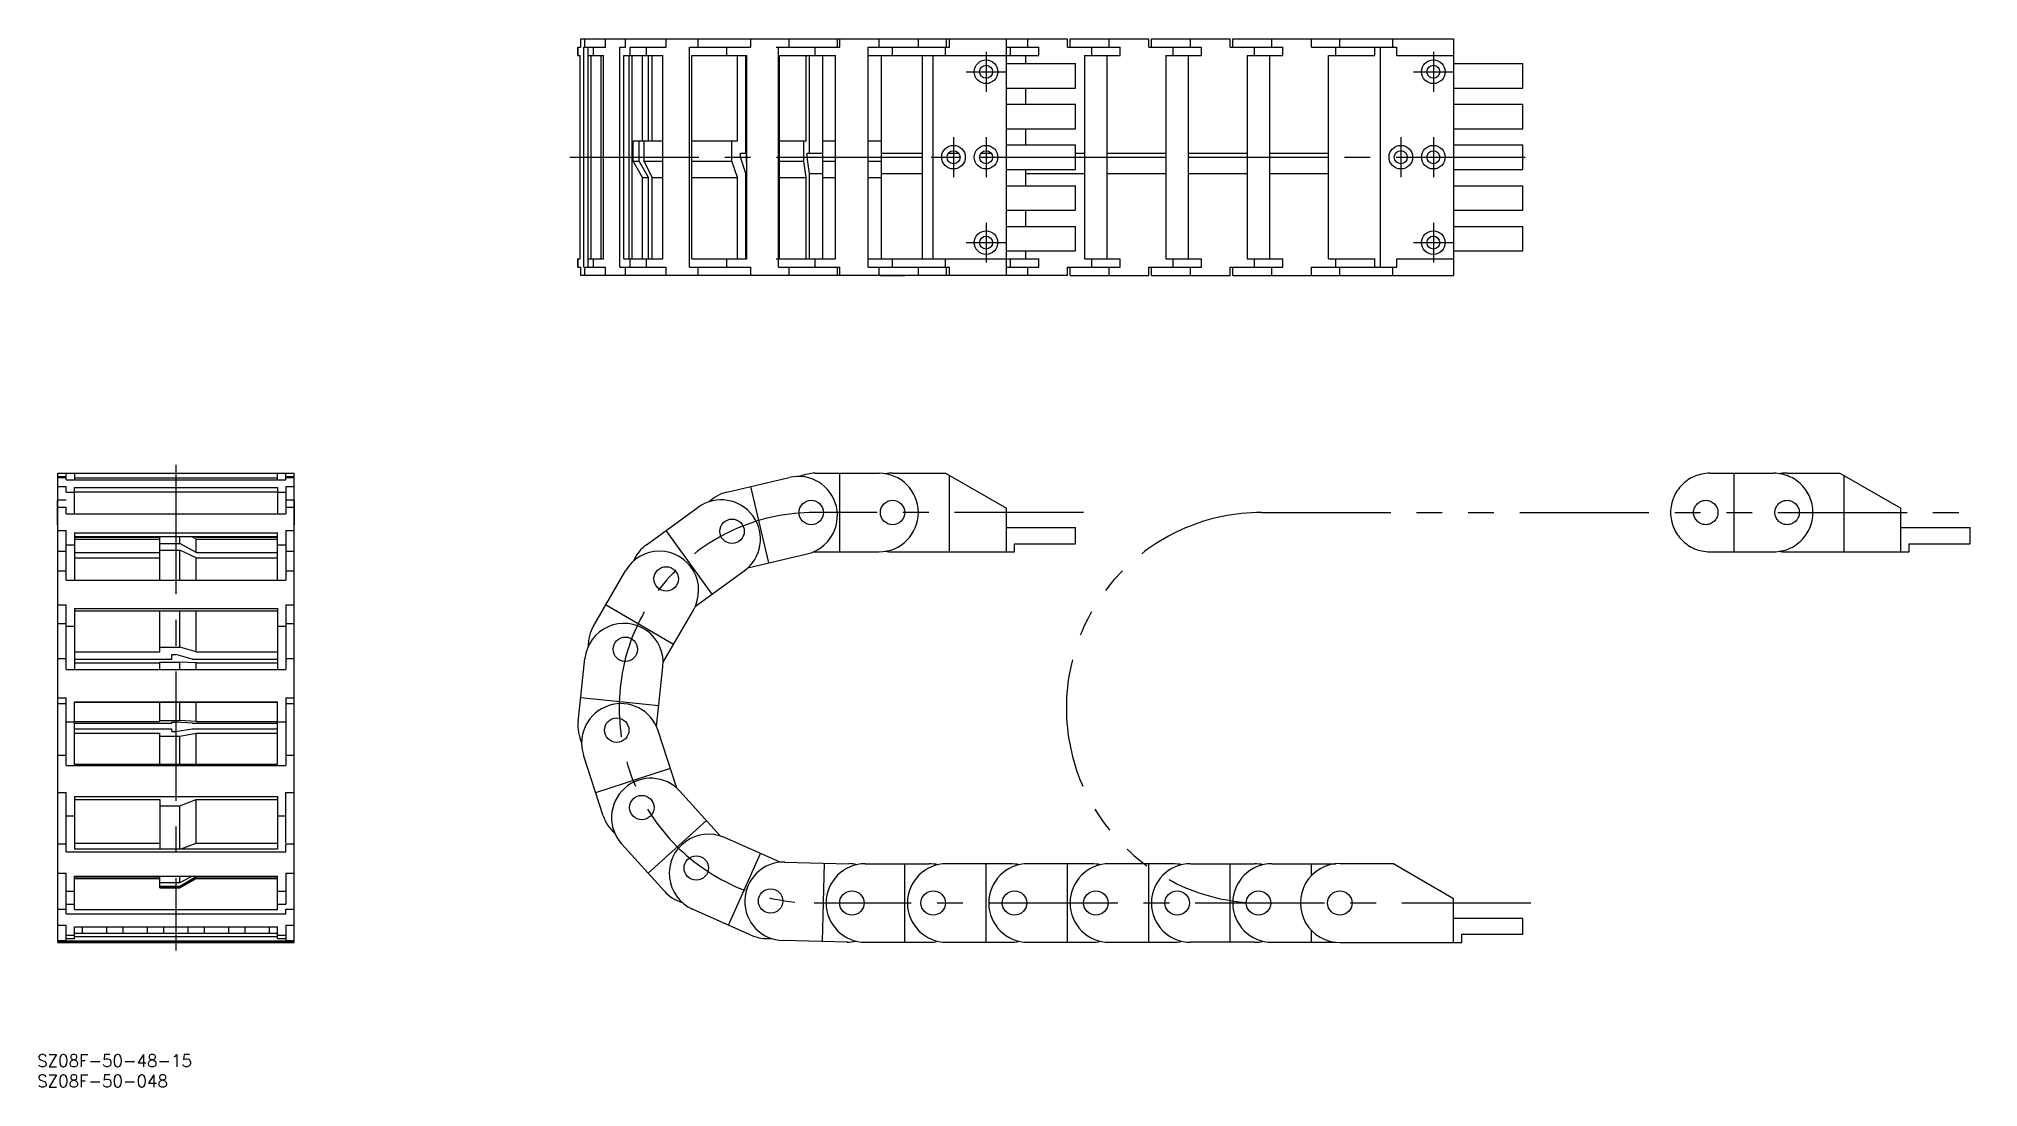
# Model space of a CAD drawing. Extents: x -63 to 414, y -36 to 222.
import ezdxf

# ---------------------------------------------------------------- set-up
doc = ezdxf.new("R2010")
doc.units = 0
doc.linetypes.add('CENTER', pattern=[50.8, 31.75, -6.35, 6.35, -6.35])
doc.linetypes.add('PHANTOM', pattern=[63.5, 31.75, -6.35, 6.35, -6.35, 6.35, -6.35])
doc.layers.get('0').update_dxf_attribs({"linetype": 'CONTINUOUS'})
doc.layers.add('CENTER', color=1, linetype='CENTER')
doc.styles.get("Standard").update_dxf_attribs({"font": 'txt.shx', "height": 3, "bigfont": 'bigfont.shx'})

msp = doc.modelspace()

# ---------------------------------------------------------------- linework, layer by layer
at = {"color": 7, "linetype": 'CONTINUOUS'}
for p, q in [((69.75, 220.1), (70.43, 220.1)), ((69.75, 218.05), (69.75, 220.1)), ((69.8, 218.05), (69.8, 220.1)), ((70.43, 222.15), (190.12, 222.15)), ((70.43, 220.1), (70.43, 222.15)), ((71.18, 166), (71.18, 220.1)), ((71.18, 220.1), (76.57, 220.1)), ((71.46, 220.1), (71.46, 222.15)), ((72.26, 218.05), (72.26, 220.1)), ((73.56, 218.05), (73.56, 220.1)), ((76.57, 220.1), (76.57, 222.15)), ((80.09, 166), (80.09, 220.1)), ((80.09, 220.1), (81.44, 220.1)), ((81.44, 220.1), (81.44, 222.15)), ((82.61, 220.1), (91.47, 220.1)), ((82.61, 218.05), (82.61, 220.1)), ((86.61, 218.05), (86.61, 220.1)), ((91.47, 220.1), (91.47, 222.15)), ((97.15, 166), (97.15, 220.1)), ((97.15, 220.1), (112.25, 220.1)), ((99.34, 220.1), (99.34, 222.15)), ((106.41, 218.05), (106.41, 220.1)), ((112.25, 220.1), (112.25, 222.15)), ((118.47, 220.1), (134.12, 220.1)), ((119.06, 166), (119.06, 220.1)), ((121.69, 220.1), (121.69, 222.15)), ((128.12, 218.05), (128.12, 220.1)), ((133.56, 220.1), (133.56, 222.15)), ((134.12, 220.1), (134.12, 222.15)), ((141.12, 166), (141.12, 220.1)), ((141.12, 220.1), (161.12, 220.1)), ((143.82, 220.1), (143.82, 222.15)), ((144.12, 222.16), (150.12, 222.16)), ((144.12, 222.15), (144.12, 222.16)), ((147.12, 218.05), (147.12, 220.1)), ((150.12, 222.15), (150.12, 222.16)), ((153.47, 220.1), (153.47, 222.15)), ((160.12, 218.05), (160.12, 220.1)), ((160.42, 220.1), (160.42, 222.15)), ((161.12, 220.1), (161.12, 222.15)), ((175.12, 163.95), (175.12, 222.15)), ((175.12, 220.1), (183.12, 220.1)), ((176.12, 218.05), (176.12, 220.1)), ((180.42, 220.1), (180.42, 222.15)), ((183.12, 218.05), (183.12, 220.1)), ((190.12, 220.1), (190.12, 222.15)), ((190.12, 220.1), (203.12, 220.1)), ((190.77, 220.1), (190.77, 222.15)), ((190.77, 222.15), (210.12, 222.15)), ((196.12, 218.05), (196.12, 220.1)), ((200.42, 220.1), (200.42, 222.15)), ((203.12, 218.05), (203.12, 220.1)), ((210.12, 220.1), (210.12, 222.15)), ((210.12, 220.1), (223.12, 220.1)), ((210.77, 220.1), (210.77, 222.15)), ((210.77, 222.15), (230.12, 222.15)), ((216.12, 218.05), (216.12, 220.1)), ((220.42, 220.1), (220.42, 222.15)), ((223.12, 218.05), (223.12, 220.1)), ((230.12, 220.1), (230.12, 222.15)), ((230.12, 220.1), (243.12, 220.1)), ((230.77, 220.1), (230.77, 222.15)), ((230.77, 222.15), (285.12, 222.15)), ((236.12, 218.05), (236.12, 220.1)), ((240.42, 220.1), (240.42, 222.15)), ((243.12, 218.05), (243.12, 220.1)), ((250.12, 220.1), (250.12, 222.15)), ((250.12, 220.1), (271.12, 220.1)), ((256.12, 218.05), (256.12, 220.1)), ((257.12, 220.1), (257.12, 222.15)), ((265.77, 218.05), (265.77, 220.1)), ((267.12, 166), (267.12, 220.1)), ((270.12, 220.1), (270.12, 222.15)), ((271.12, 218.05), (271.12, 220.1)), ((285.12, 222.15), (285.12, 163.95)), ((69.75, 218.05), (70.33, 218.05)), ((70.33, 168.05), (70.33, 218.05)), ((72.26, 218.05), (76.07, 218.05)), ((72.27, 168.05), (72.27, 218.05)), ((73.01, 168.05), (73.01, 218.05)), ((75.48, 168.05), (75.48, 218.05)), ((76.07, 168.05), (76.07, 218.05)), ((81.04, 218.05), (90.66, 218.05)), ((81.04, 168.05), (81.04, 218.05)), ((82.31, 168.05), (82.31, 218.05)), ((83.12, 168.05), (83.12, 218.05)), ((85.6, 197.05), (85.6, 218.05)), ((87.13, 197.05), (87.13, 218.05)), ((88.02, 197.05), (88.02, 218.05)), ((90.66, 168.05), (90.66, 218.05)), ((97.79, 168.05), (97.79, 218.05)), ((97.79, 218.05), (111.27, 218.05)), ((108.97, 197.05), (108.97, 218.05)), ((111.08, 194.05), (111.08, 218.05)), ((111.27, 168.05), (111.27, 218.05)), ((119.31, 168.05), (119.31, 218.05)), ((119.31, 218.05), (133.12, 218.05)), ((125.84, 197.05), (125.84, 218.05)), ((126.67, 194.05), (126.67, 218.05)), ((129.87, 218.05), (129.87, 168.05)), ((133.12, 168.05), (133.12, 218.05)), ((141.12, 218.05), (183.12, 218.05)), ((144.37, 168.05), (144.37, 218.05)), ((154.37, 218.05), (154.37, 168.05)), ((157.12, 168.05), (157.12, 218.05)), ((175.12, 216.05), (192.12, 216.05)), ((179.87, 216.05), (179.87, 218.05)), ((192.12, 210.05), (192.12, 216.05)), ((194.37, 218.05), (194.37, 168.05)), ((194.37, 218.05), (203.12, 218.05)), ((199.87, 168.05), (199.87, 218.05)), ((214.37, 218.05), (214.37, 168.05)), ((214.37, 218.05), (223.12, 218.05)), ((219.87, 168.05), (219.87, 218.05)), ((234.37, 218.05), (234.37, 168.05)), ((234.37, 218.05), (243.12, 218.05)), ((239.87, 168.05), (239.87, 218.05)), ((254.37, 168.05), (254.37, 218.05)), ((254.37, 218.05), (265.77, 218.05)), ((271.12, 218.05), (285.12, 218.05)), ((285.12, 216.05), (302.12, 216.05)), ((302.12, 210.05), (302.12, 216.05)), ((175.12, 210.05), (192.12, 210.05)), ((179.87, 206.05), (179.87, 210.05)), ((285.12, 210.05), (302.12, 210.05)), ((175.12, 206.05), (192.12, 206.05)), ((192.12, 200.05), (192.12, 206.05)), ((285.12, 206.05), (302.12, 206.05)), ((302.12, 200.05), (302.12, 206.05)), ((83.3, 197.05), (90.66, 197.05)), ((83.3, 192.08), (83.3, 197.05)), ((84.84, 192.08), (84.84, 197.05)), ((86.02, 192.08), (86.02, 197.05)), ((97.79, 197.05), (108.97, 197.05)), ((107.62, 192.08), (107.62, 197.05)), ((111.2, 192.08), (111.2, 197.05)), ((111.2, 197.05), (111.27, 197.05)), ((119.31, 197.05), (125.84, 197.05)), ((125.31, 192.08), (125.31, 197.05)), ((129.87, 197.05), (133.12, 197.05)), ((141.12, 197.05), (144.37, 197.05)), ((175.12, 200.05), (192.12, 200.05)), ((175.12, 196.05), (192.12, 196.05)), ((179.87, 196.05), (179.87, 200.05)), ((192.12, 190.05), (192.12, 196.05)), ((285.12, 200.05), (302.12, 200.05)), ((285.12, 196.05), (302.12, 196.05)), ((302.12, 190.05), (302.12, 196.05)), ((85.6, 188.08), (83.3, 192.08)), ((83.3, 192.08), (84.84, 192.08)), ((87.13, 188.08), (84.84, 192.08)), ((86.02, 192.08), (90.66, 192.08)), ((88.02, 188.08), (86.02, 192.08)), ((97.79, 192.08), (107.62, 192.08)), ((108.97, 188.08), (107.62, 192.08)), ((109.73, 194.05), (111.2, 194.05)), ((109.73, 193.05), (109.73, 194.05)), ((111.08, 189.05), (109.73, 193.05)), ((109.73, 193.05), (111.2, 193.05)), ((111.27, 191.52), (111.2, 192.08)), ((111.2, 192.08), (111.27, 192.08)), ((119.31, 192.08), (125.31, 192.08)), ((125.84, 188.08), (125.31, 192.08)), ((126.14, 194.05), (129.87, 194.05)), ((126.14, 193.05), (126.14, 194.05)), ((126.67, 189.05), (126.14, 193.05)), ((126.14, 193.05), (129.87, 193.05)), ((129.87, 192.08), (133.12, 192.08)), ((141.12, 192.08), (144.37, 192.08)), ((144.37, 194.05), (154.37, 194.05)), ((144.37, 193.05), (154.37, 193.05)), ((160.52, 193.05), (163.72, 193.05)), ((160.87, 194.05), (163.37, 194.05)), ((168.52, 193.05), (171.72, 193.05)), ((168.87, 194.05), (171.37, 194.05)), ((192.12, 194.05), (194.37, 194.05)), ((192.12, 193.05), (194.37, 193.05)), ((199.87, 194.05), (214.37, 194.05)), ((199.87, 193.05), (214.37, 193.05)), ((219.87, 194.05), (234.37, 194.05)), ((219.87, 193.05), (234.37, 193.05)), ((239.87, 194.05), (254.37, 194.05)), ((239.87, 193.05), (254.37, 193.05)), ((85.6, 168.05), (85.6, 188.08)), ((85.6, 188.08), (87.13, 188.08)), ((87.13, 168.05), (87.13, 188.08)), ((88.02, 188.08), (90.66, 188.08)), ((88.02, 168.05), (88.02, 188.08)), ((97.79, 188.08), (108.97, 188.08)), ((108.97, 168.05), (108.97, 188.08)), ((111.08, 168.05), (111.08, 189.05)), ((111.08, 189.05), (111.27, 189.05)), ((119.31, 188.08), (125.84, 188.08)), ((125.84, 168.05), (125.84, 188.08)), ((126.67, 168.05), (126.67, 189.05)), ((126.67, 189.05), (129.87, 189.05)), ((129.87, 188.08), (133.12, 188.08)), ((141.12, 188.08), (144.37, 188.08)), ((144.37, 189.05), (154.37, 189.05)), ((175.12, 190.05), (192.12, 190.05)), ((175.12, 186.05), (192.12, 186.05)), ((179.87, 186.05), (179.87, 190.05)), ((179.87, 189.05), (194.37, 189.05)), ((192.12, 180.05), (192.12, 186.05)), ((199.87, 189.05), (214.37, 189.05)), ((219.87, 189.05), (234.37, 189.05)), ((239.87, 189.05), (254.37, 189.05)), ((285.12, 190.05), (302.12, 190.05)), ((285.12, 186.05), (302.12, 186.05)), ((302.12, 180.05), (302.12, 186.05)), ((175.12, 180.05), (192.12, 180.05)), ((179.87, 176.05), (179.87, 180.05)), ((285.12, 180.05), (302.12, 180.05)), ((175.12, 176.05), (192.12, 176.05)), ((192.12, 170.05), (192.12, 176.05)), ((285.12, 176.05), (302.12, 176.05)), ((302.12, 170.05), (302.12, 176.05)), ((69.75, 166), (69.75, 168.05)), ((69.75, 168.05), (70.33, 168.05)), ((69.8, 166), (69.8, 168.05)), ((72.26, 166), (72.26, 168.05)), ((72.26, 168.05), (76.07, 168.05)), ((73.56, 166), (73.56, 168.05)), ((81.04, 168.05), (90.66, 168.05)), ((82.61, 166), (82.61, 168.05)), ((86.61, 166), (86.61, 168.05)), ((97.79, 168.05), (111.27, 168.05)), ((106.41, 166), (106.41, 168.05)), ((118.47, 168.05), (133.12, 168.05)), ((128.12, 166), (128.12, 168.05)), ((141.12, 168.05), (183.12, 168.05)), ((147.12, 166), (147.12, 168.05)), ((160.12, 166), (160.12, 168.05)), ((175.12, 170.05), (192.12, 170.05)), ((176.12, 166), (176.12, 168.05)), ((179.87, 168.05), (179.87, 170.05)), ((183.12, 166), (183.12, 168.05)), ((194.37, 168.05), (203.12, 168.05)), ((196.12, 166), (196.12, 168.05)), ((203.12, 166), (203.12, 168.05)), ((214.37, 168.05), (223.12, 168.05)), ((216.12, 166), (216.12, 168.05)), ((223.12, 166), (223.12, 168.05)), ((234.37, 168.05), (243.12, 168.05)), ((236.12, 166), (236.12, 168.05)), ((243.12, 166), (243.12, 168.05)), ((254.37, 168.05), (265.77, 168.05)), ((256.12, 166), (256.12, 168.05)), ((265.77, 166), (265.77, 168.05)), ((271.12, 168.05), (285.12, 168.05)), ((271.12, 166), (271.12, 168.05)), ((285.12, 170.05), (302.12, 170.05)), ((69.75, 166), (70.43, 166)), ((70.43, 163.95), (70.43, 166)), ((190.12, 163.95), (70.43, 163.95)), ((71.18, 166), (76.57, 166)), ((71.46, 163.95), (71.46, 166)), ((76.57, 163.95), (76.57, 166)), ((80.09, 166), (91.47, 166)), ((81.44, 163.95), (81.44, 166)), ((91.47, 163.95), (91.47, 166)), ((97.15, 166), (112.25, 166)), ((99.34, 163.95), (99.34, 166)), ((112.25, 163.95), (112.25, 166)), ((119.06, 166), (134.12, 166)), ((121.69, 163.95), (121.69, 166)), ((133.56, 163.95), (133.56, 166)), ((134.12, 163.95), (134.12, 166)), ((141.12, 166), (161.12, 166)), ((143.82, 163.95), (143.82, 166)), ((144.12, 163.94), (144.12, 163.95)), ((144.12, 163.94), (150.12, 163.94)), ((150.12, 163.94), (150.12, 163.95)), ((153.47, 163.95), (153.47, 166)), ((160.42, 163.95), (160.42, 166)), ((161.12, 163.95), (161.12, 166)), ((175.12, 166), (183.12, 166)), ((180.42, 163.95), (180.42, 166)), ((190.12, 166), (203.12, 166)), ((190.12, 163.95), (190.12, 166)), ((190.77, 163.95), (190.77, 166)), ((190.77, 163.95), (210.12, 163.95)), ((200.42, 163.95), (200.42, 166)), ((210.12, 166), (223.12, 166)), ((210.12, 163.95), (210.12, 166)), ((210.77, 163.95), (210.77, 166)), ((210.77, 163.95), (230.12, 163.95)), ((220.42, 163.95), (220.42, 166)), ((230.12, 166), (243.12, 166)), ((230.12, 163.95), (230.12, 166)), ((230.77, 163.95), (230.77, 166)), ((230.77, 163.95), (285.12, 163.95)), ((240.42, 163.95), (240.42, 166)), ((250.12, 166), (271.12, 166)), ((250.12, 163.95), (250.12, 166)), ((257.12, 163.95), (257.12, 166)), ((270.12, 163.95), (270.12, 166)), ((-58.2, 0), (-58.2, 115.35)), ((-58.2, 115.35), (0, 115.35)), ((-58.2, 114.59), (-56.15, 114.59)), ((-56.15, 113.71), (-56.15, 115.4)), ((-56.15, 115.4), (-54.1, 115.4)), ((-54.1, 115.4), (-54.1, 113.71)), ((-4.1, 113.71), (-4.1, 115.4)), ((-4.1, 115.4), (-2.05, 115.4)), ((-2.05, 113.71), (-2.05, 115.4)), ((-2.05, 114.59), (0, 114.59)), ((0, 0), (0, 115.35)), ((128.12, 115.35), (143.82, 115.35)), ((134.12, 96.05), (134.12, 115.35)), ((147.12, 115.4), (160.12, 115.4)), ((160.12, 115.4), (175.12, 106.74)), ((161.12, 96), (161.12, 114.82)), ((-58.2, 114.33), (-56.15, 114.33)), ((-58.2, 112.09), (-56.15, 112.09)), ((-56.15, 113.71), (-2.05, 113.71)), ((-56.15, 110.71), (-56.15, 112.09)), ((-56.15, 110.71), (-54.1, 110.71)), ((-54.1, 114.25), (-4.1, 114.25)), ((-54.1, 111.86), (-4.1, 111.86)), ((-54.1, 105.4), (-54.1, 111.86)), ((-54.1, 110.79), (-4.1, 110.79)), ((-4.1, 111.86), (-4.1, 105.4)), ((-4.1, 110.71), (-2.05, 110.71)), ((-2.05, 114.33), (0, 114.33)), ((-2.05, 112.09), (-2.05, 105.4)), ((-2.05, 112.09), (0, 112.09)), ((106.41, 110.71), (121.69, 114.33)), ((116.7, 93.31), (112.25, 112.09)), ((-58.21, 102.7), (-58.21, 108.7)), ((-58.21, 108.7), (-58.2, 108.7)), ((-58.2, 108.81), (-56.15, 108.81)), ((-58.2, 106.98), (-56.15, 106.98)), ((-56.15, 105.4), (-56.15, 106.98)), ((-56.15, 105.4), (-2.05, 105.4)), ((-2.05, 108.81), (0, 108.81)), ((-2.05, 106.98), (0, 106.98)), ((0, 108.7), (0.01, 108.7)), ((0.01, 102.7), (0.01, 108.7)), ((86.61, 97.79), (99.34, 106.98)), ((175.12, 96), (175.12, 106.74)), ((-58.21, 102.7), (-58.2, 102.7)), ((-58.2, 101.3), (-56.15, 101.3)), ((-56.15, 89.04), (-56.15, 101.3)), ((-54.1, 100.72), (-4.1, 100.72)), ((-54.1, 100.72), (-54.1, 89.04)), ((-4.1, 89.04), (-4.1, 100.72)), ((-2.05, 101.3), (-2.05, 89.04)), ((-2.05, 101.3), (0, 101.3)), ((0, 102.7), (0.01, 102.7)), ((102.77, 85.65), (91.47, 101.3)), ((175.12, 102), (192.12, 102)), ((192.12, 98), (192.12, 102)), ((-58.2, 96.18), (-56.15, 96.18)), ((-56.15, 97.79), (-54.1, 97.79)), ((-54.1, 99.83), (-4.1, 99.83)), ((-54.1, 99.65), (-33.1, 99.65)), ((-54.1, 99.18), (-33.1, 99.18)), ((-54.1, 95.84), (-33.1, 95.84)), ((-52.1, 99.65), (-52.1, 99.83)), ((-46.1, 99.65), (-46.1, 99.83)), ((-42.1, 99.65), (-42.1, 99.83)), ((-36.1, 99.65), (-36.1, 99.83)), ((-33.1, 89.04), (-33.1, 99.83)), ((-33.1, 98.08), (-28.14, 98.08)), ((-33.1, 96.45), (-28.14, 96.45)), ((-28.14, 98.08), (-28.14, 99.83)), ((-24.14, 95.84), (-28.14, 98.08)), ((-24.14, 94.57), (-28.14, 96.45)), ((-28.14, 89.04), (-28.14, 96.45)), ((-24.14, 99.18), (-25.29, 99.83)), ((-24.14, 99.65), (-24.44, 99.83)), ((-24.14, 99.65), (-4.1, 99.65)), ((-24.14, 99.18), (-4.1, 99.18)), ((-24.14, 95.84), (-24.14, 99.18)), ((-24.14, 95.84), (-4.1, 95.84)), ((-22.1, 99.65), (-22.1, 99.83)), ((-16.1, 99.65), (-16.1, 99.83)), ((-12.1, 99.65), (-12.1, 99.83)), ((-6.1, 99.65), (-6.1, 99.83)), ((-4.1, 97.79), (-2.05, 97.79)), ((-2.05, 96.18), (0, 96.18)), ((111.56, 92.1), (126.14, 95.55)), ((128.12, 96.05), (143.82, 96.05)), ((147.12, 96), (177.12, 96)), ((177.12, 96), (177.12, 98)), ((177.12, 98), (192.12, 98)), ((-58.2, 91.37), (-56.15, 91.37)), ((-54.1, 94.57), (-33.1, 94.57)), ((-24.14, 94.57), (-4.1, 94.57)), ((-24.14, 89.04), (-24.14, 94.57)), ((-2.05, 91.37), (0, 91.37)), ((73.56, 77.79), (81.44, 91.37)), ((98.63, 82.67), (110.63, 91.33)), ((-56.15, 89.04), (-2.05, 89.04)), ((-58.2, 82.98), (-56.15, 82.98)), ((-56.15, 67.14), (-56.15, 82.98)), ((-54.1, 82.12), (-4.1, 82.12)), ((-54.1, 82.12), (-54.1, 67.14)), ((-54.1, 81.56), (-4.1, 81.56)), ((-33.1, 71.43), (-33.1, 81.56)), ((-28.14, 72.59), (-28.14, 81.56)), ((-24.14, 71.43), (-24.14, 81.56)), ((-4.1, 82.12), (-4.1, 67.14)), ((-2.05, 82.98), (-2.05, 67.14)), ((-2.05, 82.98), (0, 82.98)), ((93.27, 73.29), (76.57, 82.98)), ((90.71, 68.88), (98.14, 81.68)), ((-58.2, 78.45), (-56.15, 78.45)), ((-56.15, 77.79), (-54.1, 77.79)), ((-4.1, 77.79), (-2.05, 77.79)), ((-2.05, 78.45), (0, 78.45)), ((-33.1, 72.59), (-28.14, 72.59)), ((-24.14, 71.43), (-28.14, 72.59)), ((-58.2, 69.82), (-56.15, 69.82)), ((-56.15, 67.14), (-2.05, 67.14)), ((-54.1, 71.43), (-33.1, 71.43)), ((-54.1, 69.62), (-30.1, 69.62)), ((-54.1, 68.71), (-33.1, 68.71)), ((-33.1, 68.95), (-28.14, 68.95)), ((-33.1, 67.14), (-33.1, 68.95)), ((-30.1, 70.78), (-29.1, 70.78)), ((-30.1, 69.62), (-30.1, 70.78)), ((-25.1, 69.62), (-29.1, 70.78)), ((-24.14, 68.71), (-28.14, 68.95)), ((-28.14, 67.14), (-28.14, 68.95)), ((-25.1, 69.62), (-4.1, 69.62)), ((-24.14, 71.43), (-4.1, 71.43)), ((-24.14, 68.71), (-4.1, 68.71)), ((-24.14, 67.14), (-24.14, 68.71)), ((-2.05, 69.82), (0, 69.82)), ((69.8, 54.21), (71.46, 69.82)), ((89.09, 53.06), (90.65, 67.78)), ((-58.2, 60.18), (-56.15, 60.18)), ((-58.2, 58.71), (-56.15, 58.71)), ((-56.15, 43.51), (-56.15, 60.18)), ((-54.1, 43.54), (-54.1, 59.18)), ((-54.1, 59.18), (-4.1, 59.18)), ((-54.1, 59.07), (-4.1, 59.07)), ((-33.1, 54.29), (-33.1, 59.07)), ((-28.14, 54.53), (-28.14, 59.07)), ((-24.14, 54.29), (-24.14, 59.07)), ((-4.1, 43.85), (-4.1, 59.18)), ((-2.05, 60.18), (-2.05, 43.51)), ((-2.05, 60.18), (0, 60.18)), ((-2.05, 58.71), (0, 58.71)), ((89.63, 58.14), (70.43, 60.18)), ((-56.15, 54.21), (-54.1, 54.21)), ((-54.1, 54.29), (-33.1, 54.29)), ((-54.1, 53.91), (-30.1, 53.91)), ((-54.1, 52.56), (-30.1, 52.56)), ((-33.1, 54.53), (-28.14, 54.53)), ((-30.1, 54.15), (-29.1, 54.15)), ((-30.1, 53.91), (-30.1, 54.15)), ((-30.1, 51.85), (-30.1, 52.56)), ((-25.1, 53.91), (-29.1, 54.15)), ((-29.1, 51.85), (-25.1, 52.56)), ((-24.14, 54.29), (-28.14, 54.53)), ((-25.1, 53.91), (-4.1, 53.91)), ((-25.1, 52.56), (-4.1, 52.56)), ((-24.14, 54.29), (-4.1, 54.29)), ((-4.1, 54.21), (-2.05, 54.21)), ((-54.1, 51.45), (-33.1, 51.45)), ((-33.1, 43.85), (-33.1, 51.45)), ((-33.1, 50.73), (-28.14, 50.73)), ((-30.1, 51.85), (-29.1, 51.85)), ((-28.14, 50.73), (-24.14, 51.45)), ((-28.14, 43.85), (-28.14, 50.73)), ((-24.14, 51.45), (-4.1, 51.45)), ((-24.14, 43.85), (-24.14, 51.45)), ((94.05, 37.96), (89.49, 52.03)), ((-58.2, 46.08), (-56.15, 46.08)), ((-56.15, 43.51), (-2.05, 43.51)), ((-54.1, 43.85), (-4.1, 43.85)), ((-2.05, 46.08), (0, 46.08)), ((75.97, 31.15), (71.13, 46.08)), ((74.12, 36.85), (92.48, 42.81)), ((-58.2, 36.85), (-56.15, 36.85)), ((-56.15, 22.26), (-56.15, 36.85)), ((-54.1, 35.9), (-4.1, 35.9)), ((-54.1, 35.9), (-54.1, 22.99)), ((-54.1, 35.18), (-33.1, 35.18)), ((-33.1, 35.18), (-33.1, 22.99)), ((-33.1, 33.63), (-28.14, 33.63)), ((-28.14, 33.63), (-24.14, 35.18)), ((-28.14, 22.99), (-28.14, 33.63)), ((-24.14, 35.18), (-4.1, 35.18)), ((-24.14, 24.41), (-24.14, 35.18)), ((-4.1, 35.9), (-4.1, 22.99)), ((-2.05, 24.47), (-2.05, 36.85)), ((-2.05, 36.85), (0, 36.85)), ((104.75, 26.19), (94.84, 37.18)), ((-56.15, 31.15), (-54.1, 31.15)), ((-4.1, 31.15), (-2.05, 31.15)), ((86.99, 17.05), (101.33, 29.97)), ((-58.2, 24.26), (-56.15, 24.26)), ((-54.1, 24.41), (-33.1, 24.41)), ((-27.8, 22.99), (-24.14, 24.41)), ((-24.14, 24.41), (-4.1, 24.41)), ((-2.05, 24.26), (0, 24.26)), ((-2.05, 22.26), (-2.05, 24.26)), ((91.01, 12.6), (80.5, 24.26)), ((119.47, 19.72), (105.78, 25.8)), ((-56.15, 22.26), (-2.05, 22.26)), ((-54.1, 22.99), (-4.1, 22.99)), ((106.82, 4.22), (114.64, 21.86)), ((120.43, 19.77), (136.37, 19.37)), ((129.88, 0.23), (130.37, 19.52)), ((140.42, 19.35), (156.12, 19.35)), ((150.12, 0.05), (150.12, 19.35)), ((176.12, 19.35), (160.42, 19.35)), ((170.12, 0.05), (170.12, 19.35)), ((196.12, 19.35), (180.42, 19.35)), ((190.12, 0.05), (190.12, 19.35)), ((216.12, 19.35), (200.42, 19.35)), ((210.12, 0.05), (210.12, 19.35)), ((220.42, 19.35), (236.12, 19.35)), ((230.12, 0.05), (230.12, 19.35)), ((240.42, 19.35), (256.12, 19.35)), ((250.12, 16.41), (250.12, 19.35)), ((257.12, 19.4), (270.12, 19.4)), ((285.12, 10.74), (270.12, 19.4)), ((-58.2, 17.05), (-56.15, 17.05)), ((-56.15, 7.06), (-56.15, 17.05)), ((-54.1, 16.31), (-4.1, 16.31)), ((-54.1, 8.07), (-54.1, 16.31)), ((-54.1, 16.18), (-33.1, 16.18)), ((-54.1, 15.82), (-33.1, 15.82)), ((-54.1, 15.75), (-33.1, 15.75)), ((-33.1, 13.44), (-33.1, 16.31)), ((-33.1, 14.74), (-28.14, 14.74)), ((-28.14, 14.74), (-25.15, 16.31)), ((-28.14, 14.74), (-28.14, 16.31)), ((-28.14, 13.87), (-24.14, 16.18)), ((-28.14, 13.51), (-24.14, 15.82)), ((-28.14, 13.44), (-24.14, 15.75)), ((-24.14, 16.18), (-4.1, 16.18)), ((-24.14, 15.82), (-24.14, 16.18)), ((-24.14, 15.82), (-4.1, 15.82)), ((-24.14, 15.75), (-4.1, 15.75)), ((-4.1, 8.07), (-4.1, 16.31)), ((-2.05, 17.05), (-2.05, 9.41)), ((-2.05, 17.05), (0, 17.05)), ((-56.15, 12.6), (-54.1, 12.6)), ((-33.1, 13.87), (-28.14, 13.87)), ((-33.1, 13.51), (-28.14, 13.51)), ((-33.1, 13.44), (-28.14, 13.44)), ((-28.14, 13.51), (-28.14, 13.87)), ((-4.1, 12.6), (-2.05, 12.6)), ((285.12, 0), (285.12, 10.74)), ((-58.2, 8.16), (-56.15, 8.16)), ((-56.15, 9.41), (-54.1, 9.41)), ((-56.15, 7.06), (-2.05, 7.06)), ((-54.1, 8.07), (-4.1, 8.07)), ((-4.1, 9.41), (-2.05, 9.41)), ((-2.05, 8.16), (0, 8.16)), ((-2.05, 7.06), (-2.05, 8.16)), ((112.3, 1.79), (97.95, 8.16)), ((285.12, 6), (302.12, 6)), ((302.12, 2), (302.12, 6)), ((-58.2, 4.22), (-56.15, 4.22)), ((-58.2, 0.47), (-56.15, 0.47)), ((-58.2, 0.23), (-56.15, 0.23)), ((-58.2, 0.05), (0, 0.05)), ((-58.2, 0), (0, 0)), ((-56.15, 0.4), (-56.15, 4.22)), ((-56.15, 1.79), (-54.1, 1.79)), ((-56.15, 0.96), (-54.1, 0.96)), ((-56.15, 0.4), (-2.05, 0.4)), ((-56.15, 0), (-56.15, 0.23)), ((-56.15, 0.08), (-54.1, 0.08)), ((-56.15, 0.08), (-54.1, 0.08)), ((-54.1, 3.82), (-4.1, 3.82)), ((-54.1, 0.96), (-54.1, 3.82)), ((-54.1, 2.3), (-4.1, 2.3)), ((-54.1, 1.5), (-4.1, 1.5)), ((-54.1, 0.2), (-4.1, 0.2)), ((-54.1, 0.08), (-54.1, 0.2)), ((-52.1, 2.3), (-52.1, 3.82)), ((-46.1, 2.3), (-46.1, 3.82)), ((-42.1, 2.3), (-42.1, 3.82)), ((-36.1, 2.3), (-36.1, 3.82)), ((-32.1, 2.3), (-32.1, 3.82)), ((-26.1, 2.3), (-26.1, 3.82)), ((-22.1, 2.3), (-22.1, 3.82)), ((-16.1, 2.3), (-16.1, 3.82)), ((-12.1, 2.3), (-12.1, 3.82)), ((-6.1, 2.3), (-6.1, 3.82)), ((-4.1, 0.96), (-4.1, 3.82)), ((-4.1, 1.79), (-2.05, 1.79)), ((-4.1, 0.96), (-2.05, 0.96)), ((-4.1, 0.08), (-4.1, 0.2)), ((-4.1, 0.08), (-2.05, 0.08)), ((-4.1, 0.08), (-2.05, 0.08)), ((-4.1, 0.08), (-4.1, 0.08)), ((-4.1, 0.08), (-4.1, 0.08)), ((-2.05, 4.22), (-2.05, 0.4)), ((-2.05, 4.22), (0, 4.22)), ((-2.05, 0.47), (0, 0.47)), ((-2.05, 0.23), (0, 0.23)), ((-2.05, 0), (-2.05, 0.23)), ((136.12, 0.08), (120.19, 0.47)), ((140.42, 0.05), (156.12, 0.05)), ((160.42, 0.05), (176.12, 0.05)), ((180.42, 0.05), (196.12, 0.05)), ((200.42, 0.05), (216.12, 0.05)), ((236.12, 0.05), (220.42, 0.05)), ((240.42, 0.05), (256.12, 0.05)), ((250.12, 0.05), (250.12, 2.99)), ((257.12, 0), (287.12, 0)), ((287.12, 0), (287.12, 2)), ((287.12, 2), (302.12, 2))]:
    msp.add_line(p, q, dxfattribs=at)
at = {"color": 3, "linetype": 'PHANTOM'}
for p, q in [((348.12, 115.35), (363.82, 115.35)), ((354.12, 96.05), (354.12, 115.35)), ((367.12, 115.4), (380.12, 115.4)), ((380.12, 115.4), (395.12, 106.74)), ((381.12, 96), (381.12, 114.82)), ((237.88, 105.7), (414.12, 105.7)), ((395.12, 96), (395.12, 106.74)), ((395.12, 102), (412.12, 102)), ((412.12, 98), (412.12, 102)), ((348.12, 96.05), (363.82, 96.05)), ((367.12, 96), (397.12, 96)), ((397.12, 96), (397.12, 98)), ((397.12, 98), (412.12, 98))]:
    msp.add_line(p, q, dxfattribs=at)
at = {"color": 7, "linetype": 'CONTINUOUS'}
for centre, radius in [((170.12, 214.05), 2.9), ((170.12, 214.05), 1.6), ((280.12, 214.05), 2.9), ((280.12, 214.05), 1.6), ((162.12, 193.05), 2.9), ((170.12, 193.05), 2.9), ((272.12, 193.05), 2.9), ((280.12, 193.05), 2.9), ((162.12, 193.05), 1.6), ((170.12, 193.05), 1.6), ((272.12, 193.05), 1.6), ((280.12, 193.05), 1.6), ((170.12, 172.05), 2.9), ((170.12, 172.05), 1.6), ((280.12, 172.05), 2.9), ((280.12, 172.05), 1.6), ((127.12, 105.7), 3), ((147.12, 105.7), 3), ((107.66, 101.09), 3), ((91.45, 89.38), 3), ((81.41, 72.08), 3), ((79.29, 52.2), 3), ((85.46, 33.17), 3), ((98.85, 18.31), 3), ((117.13, 10.2), 3), ((137.12, 9.7), 3), ((157.12, 9.7), 3), ((177.12, 9.7), 3), ((197.12, 9.7), 3), ((217.12, 9.7), 3), ((237.12, 9.7), 3), ((257.12, 9.7), 3)]:
    msp.add_circle(centre, radius, dxfattribs=at)
at = {"color": 3, "linetype": 'PHANTOM'}
for centre in [(347.12, 105.7), (367.12, 105.7)]:
    msp.add_circle(centre, 3, dxfattribs=at)
at = {"color": 7, "linetype": 'CONTINUOUS'}
for centre, radius, start, end in [((123.91, 104.94), 9.65, 283.3321, 103.332), ((128.12, 105.7), 9.65, 90, 113.0533), ((143.82, 105.7), 9.65, 270, 90), ((147.12, 105.7), 9.7, 89.9997, 100.6735), ((108.63, 101.32), 9.65, 103.332, 133.343), ((104.99, 99.16), 9.65, 305.8234, 125.8234), ((89.79, 86.53), 9.65, 329.8728, 149.8728), ((92.26, 89.97), 9.65, 125.8234, 157.017), ((128.12, 105.7), 9.65, 267.4328, 270), ((147.12, 105.7), 9.7, 259.3264, 270.0003), ((81.06, 68.8), 9.65, 353.9222, 173.9222), ((81.91, 72.95), 9.65, 149.8728, 181.0664), ((80.31, 49.06), 9.65, 17.9716, 197.9716), ((79.4, 53.19), 9.65, 173.9222, 205.1158), ((87.67, 30.72), 9.65, 42.021, 222.021), ((85.15, 34.12), 9.65, 197.9716, 229.1653), ((101.86, 16.98), 9.65, 66.0703, 246.0703), ((120.43, 10.12), 9.65, 88.5617, 268.5616), ((140.42, 9.7), 9.65, 90, 270), ((136.12, 9.73), 9.65, 76.7929, 88.5617), ((160.42, 9.7), 9.65, 90, 270), ((156.12, 9.7), 9.65, 77.1266, 90), ((180.42, 9.7), 9.65, 90, 270), ((176.12, 9.7), 9.65, 77.1266, 90), ((200.42, 9.7), 9.65, 90, 270), ((196.12, 9.7), 9.65, 77.1266, 90), ((220.42, 9.7), 9.65, 90, 270), ((216.12, 9.7), 9.65, 77.1266, 90), ((240.42, 9.7), 9.65, 90, 270), ((236.12, 9.7), 9.65, 77.1266, 90), ((257.12, 9.7), 9.7, 89.9997, 270.0003), ((256.12, 9.7), 9.65, 89.9038, 90), ((98.18, 19.06), 9.65, 222.0209, 253.2146), ((116.22, 10.61), 9.65, 246.0703, 276.0813), ((136.12, 9.73), 9.65, 268.5616, 282.5382), ((156.12, 9.7), 9.65, 270, 282.8734), ((176.12, 9.7), 9.65, 270, 282.8734), ((196.12, 9.7), 9.65, 270, 282.8735), ((216.12, 9.7), 9.65, 270, 282.8735), ((236.12, 9.7), 9.65, 270, 282.8734), ((256.12, 9.7), 9.65, 270, 270.0963)]:
    msp.add_arc(centre, radius, start, end, dxfattribs=at)
at = {"color": 3, "linetype": 'PHANTOM'}
for centre, radius, start, end in [((348.12, 105.7), 9.65, 90, 270), ((363.82, 105.7), 9.65, 270, 90), ((367.12, 105.7), 9.7, 89.9997, 100.6735), ((237.88, 57.7), 48, 90, 270), ((367.12, 105.7), 9.7, 259.3264, 270.0003)]:
    msp.add_arc(centre, radius, start, end, dxfattribs=at)
at = {"layer": 'CENTER', "color": 1, "linetype": 'CENTER'}
for p, q in [((170.12, 218.95), (170.12, 209.15)), ((280.12, 218.95), (280.12, 209.15)), ((165.22, 214.05), (175.02, 214.05)), ((275.22, 214.05), (285.02, 214.05)), ((162.12, 197.95), (162.12, 188.15)), ((170.12, 197.95), (170.12, 188.15)), ((272.12, 197.95), (272.12, 188.15)), ((280.12, 197.95), (280.12, 188.15)), ((67.75, 193.05), (304.12, 193.05)), ((170.12, 176.95), (170.12, 167.15)), ((280.12, 176.95), (280.12, 167.15)), ((165.22, 172.05), (175.02, 172.05)), ((275.22, 172.05), (285.02, 172.05)), ((-29.1, 117.4), (-29.1, -2)), ((194.12, 105.7), (127.88, 105.7)), ((304.12, 9.7), (127.88, 9.7))]:
    msp.add_line(p, q, dxfattribs=at)
msp.add_arc((127.88, 57.7), 48, 90, 270, dxfattribs=at)

# ---------------------------------------------------------------- texts
at = {"color": 7, "linetype": 'CONTINUOUS'}
for s, p in [('SZ08F-50-48-15', (-63.23, -30.58)), ('SZ08F-50-048', (-63.23, -35.58))]:
    msp.add_text(s, height=3, dxfattribs=at).set_placement(p)

doc.saveas('drawing.dxf')
